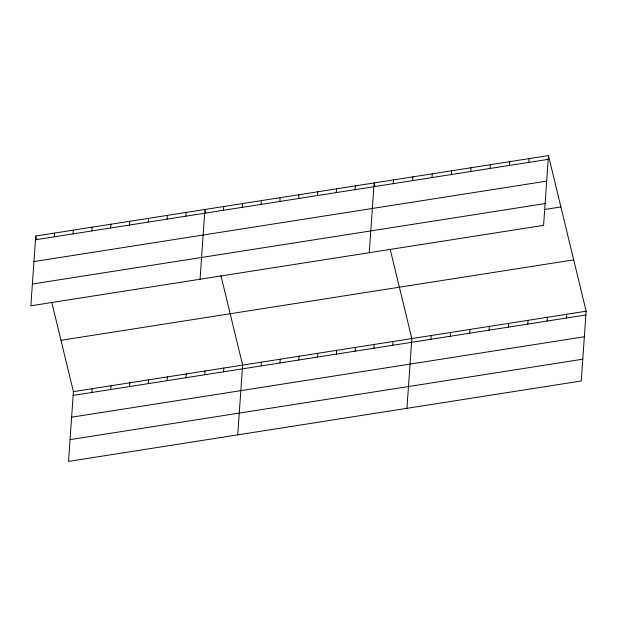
<?xml version="1.0" encoding="UTF-8"?>
<svg xmlns="http://www.w3.org/2000/svg" width="617" height="617" viewBox="0 0 617 617"><rect width="100%" height="100%" fill="white"/><g stroke="black" fill="none" stroke-linecap="round" stroke-linejoin="round"><path stroke-width="0.93" d="M35.732 236.026L30.85 305.785L543.585 225.352L548.459 155.592L35.732 236.026L36.604 239.627M54.265 236.828L54.527 233.079M73.068 233.882L73.33 230.126M51.759 302.237L73.415 391.648L68.541 461.408L581.268 380.974L586.15 311.215L548.459 155.592M91.864 230.935L92.126 227.179M91.956 392.451L92.218 388.702M110.667 227.982L110.929 224.226M110.751 389.504L111.014 385.748M129.47 225.035L129.732 221.279M129.555 386.558L129.817 382.802M148.265 222.081L148.527 218.333M148.358 383.604L148.62 379.848M167.068 219.135L167.33 215.379M167.153 380.658L167.415 376.902M185.871 216.189L186.133 212.433M185.956 377.704L186.218 373.956M200.055 279.246L204.929 209.479L205.8 213.089M204.751 374.758L205.021 371.002M223.47 210.289L223.732 206.533M223.555 371.812L223.817 368.056M242.265 207.335L242.527 203.587M237.738 434.869L242.62 365.102L220.963 275.691M261.068 204.389L261.33 200.633M261.153 365.912L261.415 362.156M279.871 201.443L280.133 197.687M279.956 362.958L280.218 359.21M298.667 198.489L298.929 194.733M298.759 360.012L299.021 356.256M317.47 195.543L317.732 191.787M317.554 357.066L317.817 353.31M336.273 192.589L336.535 188.841M336.358 354.112L336.62 350.356M355.068 189.643L355.33 185.887M355.161 351.166L355.423 347.41M369.251 252.7L374.133 182.94L375.005 186.542M373.956 348.212L374.218 344.463M393.237 183.658L393.499 179.902M392.759 345.265L393.021 341.51M412.611 180.619L412.873 176.863M406.942 408.323L411.817 338.563L390.168 249.145M431.977 177.58L432.239 173.824M430.928 339.281L431.19 335.525M451.351 174.542L451.613 170.786M450.294 336.242L450.557 332.486M470.717 171.503L470.979 167.747M469.668 333.203L469.93 329.447M490.091 168.464L490.353 164.708M489.034 330.164L489.296 326.408M509.457 165.425L509.719 161.669M508.408 327.126L508.67 323.37M528.831 162.387L529.093 158.631M527.774 324.087L528.036 320.331M547.148 321.048L547.41 317.292M566.514 318.01L566.776 314.254M35.462 239.782L548.197 159.348M33.943 261.562L546.677 181.128M32.369 284.005L545.104 203.571M544.294 209.549L560.899 206.942M60.983 340.291L573.71 259.857M73.415 391.648L586.15 311.215M73.153 395.404L585.888 314.971M71.634 417.185L584.361 336.751M70.06 439.628L582.795 359.194"/></g></svg>
